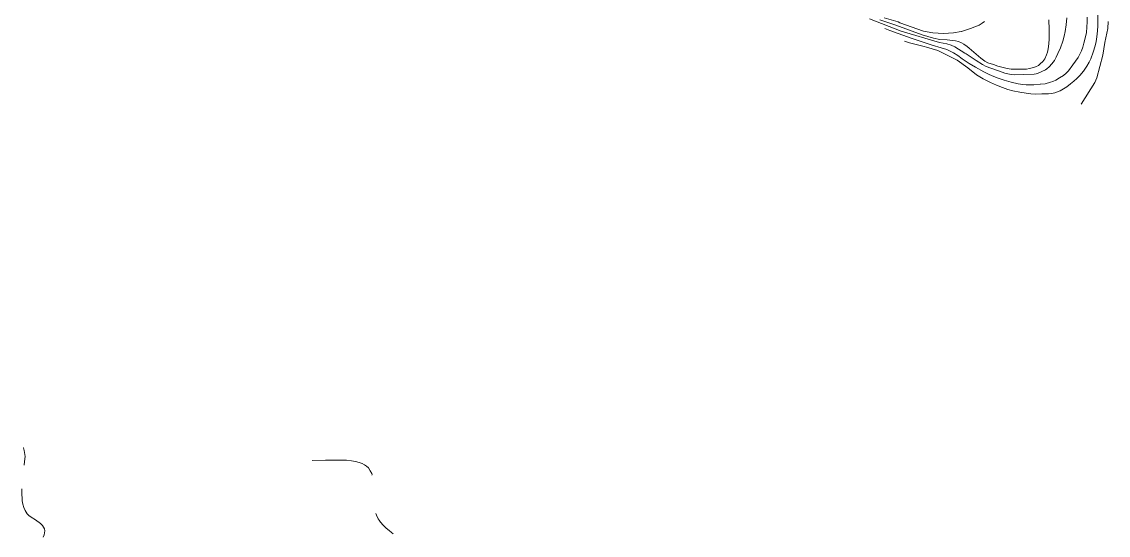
# Model space of a CAD drawing. Header units: inches. Extents: x 115425 to 116786, y 150085 to 152399.
# Drawn here: x 116093.4 to 116261.7, y 152064 to 152143.6 of the extents above; entities that cross this region are included whole.
import ezdxf

# ---------------------------------------------------------------- set-up
doc = ezdxf.new("R2010")
doc.units = ezdxf.units.IN
doc.header["$MEASUREMENT"] = 0
doc.layers.add('Contour', color=7, linetype='Continuous', lineweight=0, true_color=0xbed2ff)

msp = doc.modelspace()

# ---------------------------------------------------------------- linework, layer by layer
at = {"layer": 'Contour'}
for points in [[(116230.19, 152140.61), (116230.95, 152140.35), (116233.21, 152139.76), (116233.57, 152139.69), (116234.45, 152139.44), (116235.33, 152139.16), (116236.91, 152138.39), (116238.34, 152137.64), (116239.99, 152136.46), (116241.34, 152135.37), (116242.38, 152134.77), (116243.5, 152134.18), (116244.43, 152133.77), (116245.35, 152133.4), (116246.21, 152133.12), (116246.97, 152132.91), (116248.03, 152132.68), (116249.02, 152132.52), (116249.75, 152132.44), (116250.45, 152132.37), (116251.47, 152132.42), (116252.5, 152132.44), (116252.96, 152132.49), (116253.46, 152132.6), (116253.88, 152132.74), (116254.31, 152132.92), (116254.82, 152133.22), (116255.33, 152133.55), (116255.91, 152133.98), (116256.42, 152134.38), (116256.9, 152134.81), (116257.34, 152135.26), (116257.89, 152135.96), (116258.44, 152136.75), (116258.79, 152137.36), (116259.03, 152137.89), (116259.39, 152138.88), (116259.72, 152139.87), (116259.87, 152140.56), (116259.97, 152141.28), (116260.07, 152142.22), (116260.13, 152143), (116260.11, 152144.64)], [(116224.74, 152144.07), (116229.64, 152142.18), (116235.62, 152140.39), (116236.75, 152140.19), (116237.39, 152139.97), (116237.96, 152139.74), (116239.53, 152138.74), (116239.75, 152138.63), (116241.28, 152137.61), (116242.25, 152136.97), (116242.83, 152136.69), (116243.53, 152136.4), (116244.91, 152135.96), (116245.71, 152135.64), (116246.45, 152135.49), (116247.19, 152135.41), (116248.67, 152135.45), (116250.27, 152135.49), (116250.57, 152135.56), (116250.91, 152135.64), (116251.44, 152135.89), (116252, 152136.17), (116252.23, 152136.34), (116252.59, 152136.62), (116252.98, 152137.07), (116253.41, 152137.61), (116253.7, 152138.12), (116253.95, 152138.67), (116254.33, 152139.55), (116254.71, 152140.63), (116254.92, 152141.37), (116255.07, 152142.08), (116255.21, 152143.16), (116255.35, 152144.23)], [(116226.36, 152143.91), (116228.84, 152143.11), (116232.94, 152141.59), (116234.69, 152141.07), (116235.67, 152140.89), (116236.8, 152140.83), (116238.07, 152140.66), (116238.56, 152140.56), (116239.01, 152140.37), (116239.36, 152140.15), (116239.89, 152139.79), (116240.22, 152139.53), (116242.01, 152137.98), (116242.61, 152137.53), (116243.11, 152137.27), (116243.97, 152136.97), (116243.98, 152136.97), (116244.66, 152136.75), (116245.47, 152136.54), (116246.08, 152136.38), (116246.72, 152136.26), (116247.92, 152136.29), (116249.06, 152136.29), (116249.53, 152136.37), (116249.97, 152136.45), (116250.46, 152136.63), (116250.93, 152136.84), (116251.22, 152137.08), (116251.62, 152137.43), (116251.91, 152137.87), (116252.2, 152138.48), (116252.32, 152138.88), (116252.44, 152139.43), (116252.52, 152140.17), (116252.57, 152140.97), (116252.57, 152142.41), (116252.53, 152143.92)], [(116242.59, 152143.65), (116242.23, 152143.41), (116241.74, 152143.09), (116241.07, 152142.81), (116240.41, 152142.56), (116239.01, 152142.12), (116238.95, 152142.1), (116237.75, 152141.9), (116236.23, 152141.8), (116234.56, 152141.9), (116233.14, 152142.18), (116229.48, 152143.47), (116229.19, 152143.59), (116227.02, 152144.24)], [(116227.13, 152142.55), (116227.89, 152142.26), (116231.23, 152141.06), (116234.49, 152139.98), (116235.84, 152139.59), (116236.72, 152139.29), (116237.76, 152138.8), (116238.43, 152138.4), (116239.14, 152137.89), (116240.2, 152137.17), (116241.18, 152136.6), (116241.2, 152136.58), (116242.46, 152135.84), (116243.2, 152135.49), (116243.78, 152135.21), (116244.69, 152134.86), (116245.64, 152134.55), (116246.69, 152134.27), (116247.8, 152134), (116248.51, 152133.88), (116249.01, 152133.83), (116250.22, 152133.82), (116251.19, 152133.93), (116251.24, 152133.94), (116251.95, 152133.99), (116252.81, 152134.23), (116253.18, 152134.37), (116253.62, 152134.58), (116254.19, 152134.9), (116254.8, 152135.28), (116255.21, 152135.63), (116255.6, 152136.02), (116256.27, 152136.93), (116257.06, 152138.09), (116257.33, 152138.58), (116257.59, 152139.12), (116257.79, 152139.7), (116257.98, 152140.29), (116258.19, 152141.07), (116258.37, 152141.96), (116258.45, 152142.79), (116258.5, 152143.58), (116258.48, 152144.35)], [(116257.55, 152130.86), (116259.69, 152134.18), (116259.97, 152134.91), (116260.43, 152136.7), (116260.91, 152138.42), (116261.24, 152140.41), (116261.68, 152142.55), (116261.75, 152143.67)], [(116093.8, 152074.88), (116093.88, 152075.46), (116093.97, 152076.2), (116093.83, 152077.16), (116093.69, 152077.58), (116093.67, 152077.59)], [(116147.65, 152073.34), (116147.71, 152073.41), (116147.66, 152073.58), (116147.43, 152074.01), (116147.14, 152074.44), (116146.83, 152074.73), (116146.52, 152074.94), (116146.15, 152075.12), (116145.71, 152075.28), (116145.12, 152075.43), (116144.49, 152075.57), (116143.75, 152075.65), (116143.15, 152075.68), (116140.5, 152075.65), (116138.44, 152075.6)], [(116096.75, 152063.7), (116096.91, 152064.09), (116096.98, 152064.39), (116096.99, 152064.69), (116096.93, 152064.99), (116096.81, 152065.28), (116096.63, 152065.52), (116096.31, 152065.83), (116095.56, 152066.38), (116094.87, 152066.8), (116094.53, 152067.09), (116094.28, 152067.36), (116093.96, 152067.87), (116093.76, 152068.31), (116093.6, 152068.84), (116093.51, 152069.34), (116093.43, 152070.73), (116093.43, 152071.21)], [(116150.97, 152064.26), (116150.72, 152064.45), (116150.36, 152064.74), (116149.91, 152065.12), (116149.43, 152065.59), (116149.02, 152066.02), (116148.78, 152066.35), (116148.62, 152066.56), (116148.37, 152067.14), (116148.3, 152067.39), (116148.3, 152067.35)]]:
    msp.add_lwpolyline(points, dxfattribs=at)

doc.saveas('drawing.dxf')
